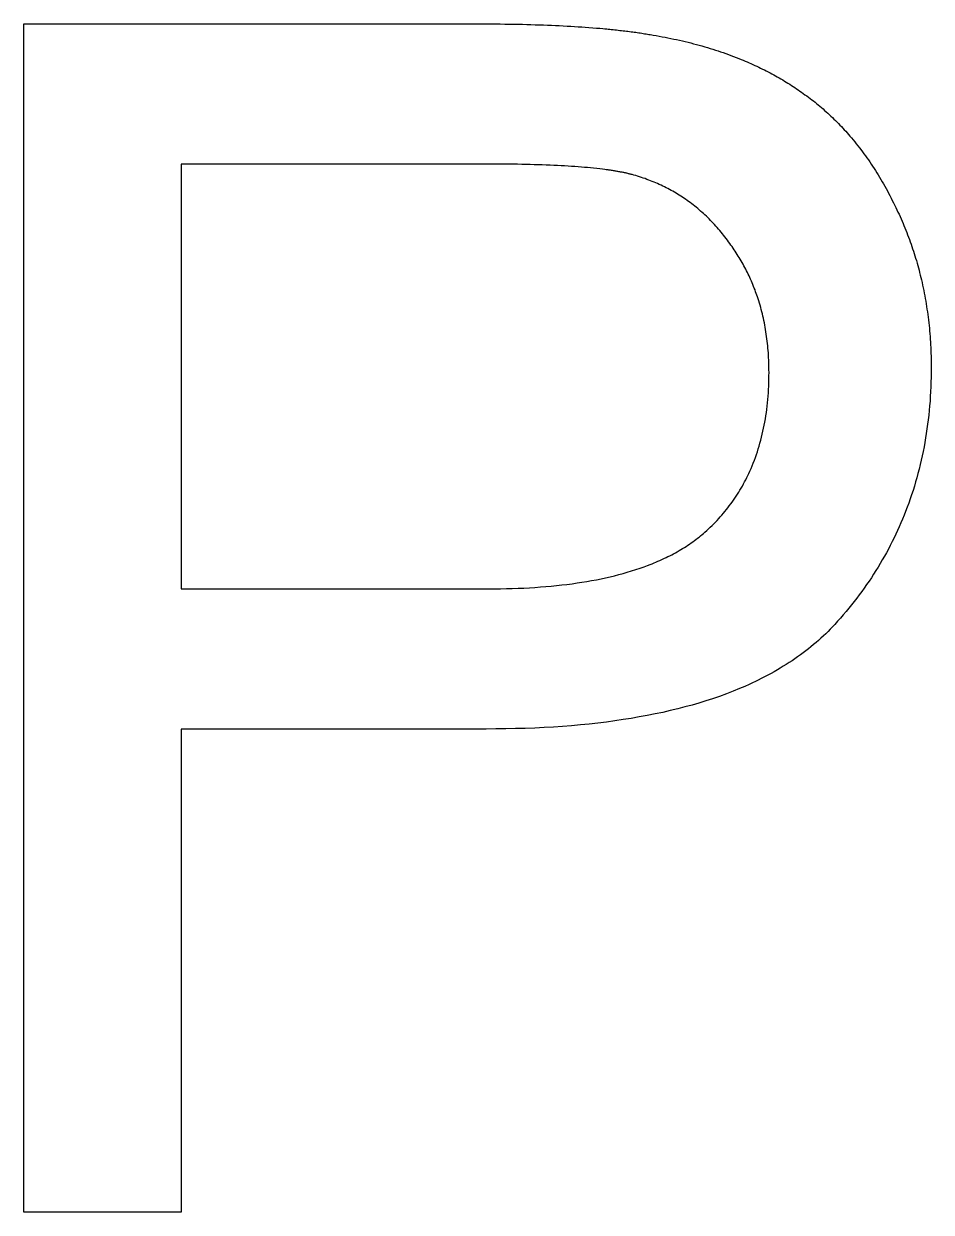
# Model space of a CAD drawing. Extents: x -115 to 95, y -60 to 60.
# Drawn here: x -83.631 to -81.341, y -1.5 to 1.5 of the extents above; entities that cross this region are included whole.
import ezdxf

# ---------------------------------------------------------------- set-up
doc = ezdxf.new("R2010")
doc.units = 0
doc.layers.add('ENGRAVE', color=5, linetype='Continuous')

msp = doc.modelspace()

# ---------------------------------------------------------------- linework, layer by layer
at = {"layer": 'ENGRAVE', "color": 5}
for points in [[(-83.6306, -1.5), (-83.6306, 1.5)], [(-83.6306, 1.5), (-82.499, 1.5)], [(-82.499, 1.5), (-82.487, 1.5), (-82.475, 1.4999), (-82.4631, 1.4999), (-82.4513, 1.4998), (-82.4396, 1.4997), (-82.4281, 1.4996), (-82.4167, 1.4994), (-82.4055, 1.4992), (-82.3943, 1.499), (-82.3833, 1.4988), (-82.3723, 1.4986), (-82.3615, 1.4983), (-82.3508, 1.498), (-82.3402, 1.4977), (-82.3298, 1.4973), (-82.3194, 1.497), (-82.3092, 1.4966), (-82.2991, 1.4962), (-82.2891, 1.4957), (-82.2792, 1.4953), (-82.2694, 1.4948), (-82.2597, 1.4943), (-82.2502, 1.4937), (-82.2409, 1.4932), (-82.2318, 1.4926), (-82.2227, 1.492), (-82.2137, 1.4914), (-82.2044, 1.4907), (-82.1949, 1.49), (-82.1857, 1.4892), (-82.1771, 1.4885), (-82.1698, 1.4879), (-82.1641, 1.4873), (-82.1596, 1.4869), (-82.1557, 1.4865), (-82.152, 1.4862), (-82.148, 1.4858), (-82.1437, 1.4853), (-82.1392, 1.4849), (-82.1348, 1.4844), (-82.1305, 1.4839), (-82.1263, 1.4834), (-82.1222, 1.483), (-82.1181, 1.4825), (-82.114, 1.482), (-82.11, 1.4815), (-82.1059, 1.481), (-82.1019, 1.4805), (-82.098, 1.48), (-82.094, 1.4794), (-82.0901, 1.4789), (-82.0863, 1.4784), (-82.0825, 1.4778), (-82.0787, 1.4773), (-82.0749, 1.4767), (-82.0712, 1.4761), (-82.0675, 1.4756), (-82.0639, 1.475), (-82.0602, 1.4744), (-82.0566, 1.4738), (-82.0531, 1.4732), (-82.0496, 1.4726), (-82.0461, 1.472), (-82.0426, 1.4714)], [(-82.0426, 1.4714), (-82.0351, 1.47), (-82.0275, 1.4687), (-82.02, 1.4673), (-82.0125, 1.466), (-82.0051, 1.4645), (-81.9977, 1.463), (-81.9903, 1.4615), (-81.9831, 1.4599), (-81.9758, 1.4583), (-81.9686, 1.4566), (-81.9614, 1.455), (-81.9543, 1.4532), (-81.9472, 1.4515), (-81.9402, 1.4496), (-81.9332, 1.4478), (-81.9262, 1.4459), (-81.9193, 1.444), (-81.9124, 1.442), (-81.9056, 1.44), (-81.8988, 1.4379), (-81.892, 1.4358), (-81.8853, 1.4337), (-81.8787, 1.4315), (-81.8721, 1.4293), (-81.8655, 1.4271), (-81.8591, 1.4248), (-81.8526, 1.4225), (-81.846, 1.4201), (-81.8394, 1.4176), (-81.8329, 1.4151), (-81.8266, 1.4126), (-81.8207, 1.4102), (-81.8152, 1.408), (-81.8102, 1.4058), (-81.8053, 1.4038), (-81.8005, 1.4017), (-81.7957, 1.3995), (-81.7907, 1.3973), (-81.7858, 1.395), (-81.7808, 1.3927), (-81.776, 1.3904), (-81.7712, 1.3881), (-81.7664, 1.3857), (-81.7616, 1.3834), (-81.7569, 1.381), (-81.7522, 1.3785), (-81.7475, 1.3761), (-81.7428, 1.3736), (-81.7382, 1.371), (-81.7336, 1.3685), (-81.7291, 1.3659), (-81.7245, 1.3633), (-81.72, 1.3607), (-81.7155, 1.3581), (-81.7111, 1.3554), (-81.7066, 1.3527), (-81.7022, 1.35), (-81.6979, 1.3472), (-81.6935, 1.3445), (-81.6892, 1.3416), (-81.6849, 1.3388), (-81.6807, 1.3359), (-81.6765, 1.333), (-81.6722, 1.3301)], [(-81.6722, 1.3301), (-81.6679, 1.3271), (-81.6636, 1.3241), (-81.6593, 1.321), (-81.655, 1.3179), (-81.6508, 1.3148), (-81.6465, 1.3116), (-81.6423, 1.3084), (-81.6382, 1.3051), (-81.634, 1.3018), (-81.6299, 1.2985), (-81.6258, 1.2952), (-81.6218, 1.2918), (-81.6177, 1.2883), (-81.6137, 1.2849), (-81.6097, 1.2814), (-81.6057, 1.2778), (-81.6018, 1.2742), (-81.5979, 1.2706), (-81.594, 1.267), (-81.5901, 1.2633), (-81.5863, 1.2596), (-81.5825, 1.2559), (-81.5787, 1.2521), (-81.5749, 1.2482), (-81.5712, 1.2443), (-81.5674, 1.2404), (-81.5637, 1.2365), (-81.5601, 1.2326), (-81.5566, 1.2287), (-81.553, 1.2247), (-81.5494, 1.2206), (-81.5457, 1.2163), (-81.5418, 1.2118), (-81.5378, 1.207), (-81.5338, 1.2021), (-81.5298, 1.1971), (-81.5258, 1.1921), (-81.5219, 1.1872), (-81.5181, 1.1822), (-81.5143, 1.1771), (-81.5106, 1.172), (-81.5068, 1.1669), (-81.5031, 1.1617), (-81.4994, 1.1564), (-81.4958, 1.1511), (-81.4922, 1.1458), (-81.4886, 1.1404), (-81.485, 1.1349), (-81.4815, 1.1295), (-81.4781, 1.1239), (-81.4746, 1.1184), (-81.4712, 1.1127), (-81.4678, 1.1071), (-81.4645, 1.1013), (-81.4612, 1.0956), (-81.4579, 1.0898), (-81.4546, 1.0839), (-81.4514, 1.078), (-81.4482, 1.0721), (-81.4451, 1.0661), (-81.442, 1.06), (-81.4389, 1.0539), (-81.4359, 1.0478), (-81.4328, 1.0416)], [(-82.4662, 1.146), (-83.2336, 1.146)], [(-83.2336, 1.146), (-83.2336, 0.0737)], [(-82.0958, 1.1194), (-82.0976, 1.1198), (-82.0994, 1.1203), (-82.1012, 1.1207), (-82.103, 1.1212), (-82.1048, 1.1216), (-82.1067, 1.1221), (-82.1086, 1.1225), (-82.1106, 1.1229), (-82.1125, 1.1234), (-82.1145, 1.1238), (-82.1165, 1.1242), (-82.1185, 1.1246), (-82.1206, 1.125), (-82.1227, 1.1254), (-82.1248, 1.1258), (-82.1269, 1.1262), (-82.1291, 1.1266), (-82.1313, 1.127), (-82.1335, 1.1274), (-82.1357, 1.1278), (-82.1379, 1.1282), (-82.1402, 1.1285), (-82.1425, 1.1289), (-82.1449, 1.1293), (-82.1475, 1.1297), (-82.1501, 1.1301), (-82.1525, 1.1304), (-82.1545, 1.1307), (-82.1563, 1.131), (-82.1582, 1.1313), (-82.1607, 1.1316), (-82.1646, 1.1321), (-82.1701, 1.1328), (-82.177, 1.1336), (-82.1846, 1.1345), (-82.1926, 1.1353), (-82.2003, 1.1361), (-82.208, 1.1369), (-82.2156, 1.1375), (-82.2234, 1.1382), (-82.2314, 1.1388), (-82.2397, 1.1394), (-82.2482, 1.14), (-82.2569, 1.1405), (-82.2658, 1.1411), (-82.2748, 1.1416), (-82.2839, 1.1421), (-82.2932, 1.1425), (-82.3027, 1.1429), (-82.3124, 1.1433), (-82.3223, 1.1437), (-82.3323, 1.144), (-82.3425, 1.1443), (-82.3529, 1.1446), (-82.3635, 1.1449), (-82.3742, 1.1451), (-82.3851, 1.1453), (-82.3961, 1.1455), (-82.4074, 1.1456), (-82.4188, 1.1458), (-82.4305, 1.1458), (-82.4423, 1.1459), (-82.4542, 1.1459), (-82.4662, 1.146)], [(-81.8462, 0.9413), (-81.8492, 0.9455), (-81.8522, 0.9497), (-81.8552, 0.9539), (-81.8583, 0.958), (-81.8614, 0.9621), (-81.8646, 0.9661), (-81.8677, 0.9701), (-81.8709, 0.974), (-81.8742, 0.9778), (-81.8774, 0.9817), (-81.8807, 0.9855), (-81.884, 0.9892), (-81.8874, 0.9929), (-81.8908, 0.9965), (-81.8942, 1.0001), (-81.8976, 1.0037), (-81.9011, 1.0072), (-81.9046, 1.0106), (-81.9082, 1.0141), (-81.9117, 1.0174), (-81.9153, 1.0207), (-81.919, 1.024), (-81.9226, 1.0273), (-81.9263, 1.0304), (-81.93, 1.0336), (-81.9338, 1.0367), (-81.9375, 1.0397), (-81.9414, 1.0427), (-81.9452, 1.0457), (-81.9491, 1.0486), (-81.953, 1.0515), (-81.9569, 1.0543), (-81.9608, 1.057), (-81.9647, 1.0597), (-81.9687, 1.0623), (-81.9726, 1.0649), (-81.9766, 1.0674), (-81.9807, 1.0699), (-81.9847, 1.0724), (-81.9888, 1.0748), (-81.993, 1.0771), (-81.9971, 1.0795), (-82.0013, 1.0817), (-82.0055, 1.084), (-82.0097, 1.0862), (-82.014, 1.0883), (-82.0183, 1.0904), (-82.0226, 1.0925), (-82.027, 1.0945), (-82.0314, 1.0964), (-82.0358, 1.0984), (-82.0402, 1.1002), (-82.0447, 1.1021), (-82.0492, 1.1039), (-82.0537, 1.1056), (-82.0583, 1.1073), (-82.0629, 1.109), (-82.0675, 1.1106), (-82.0721, 1.1122), (-82.0768, 1.1137), (-82.0816, 1.1152), (-82.0863, 1.1166), (-82.0911, 1.118), (-82.0958, 1.1194)], [(-81.4328, 1.0416), (-81.4301, 1.036), (-81.4274, 1.0303), (-81.4247, 1.0247), (-81.422, 1.019), (-81.4194, 1.0133), (-81.4169, 1.0076), (-81.4144, 1.0019), (-81.4119, 0.9962), (-81.4095, 0.9904), (-81.4072, 0.9846), (-81.4048, 0.9789), (-81.4025, 0.9731), (-81.4003, 0.9672), (-81.3981, 0.9614), (-81.3959, 0.9555), (-81.3938, 0.9497), (-81.3917, 0.9438), (-81.3896, 0.9379), (-81.3876, 0.9319), (-81.3857, 0.926), (-81.3838, 0.9201), (-81.3819, 0.9141), (-81.38, 0.9081), (-81.3782, 0.9021), (-81.3765, 0.896), (-81.3748, 0.89), (-81.3731, 0.8839), (-81.3715, 0.8779), (-81.3699, 0.8719), (-81.3684, 0.8658), (-81.3669, 0.8597), (-81.3654, 0.8534), (-81.3639, 0.847), (-81.3625, 0.8403), (-81.361, 0.8336), (-81.3596, 0.8269), (-81.3583, 0.8202), (-81.357, 0.8134), (-81.3558, 0.8067), (-81.3546, 0.8), (-81.3535, 0.7933), (-81.3524, 0.7865), (-81.3514, 0.7797), (-81.3504, 0.7728), (-81.3494, 0.766), (-81.3485, 0.7591), (-81.3477, 0.7523), (-81.3469, 0.7454), (-81.3461, 0.7384), (-81.3454, 0.7315), (-81.3448, 0.7245), (-81.3442, 0.7176), (-81.3436, 0.7106), (-81.3431, 0.7035), (-81.3427, 0.6965), (-81.3423, 0.6895), (-81.3419, 0.6824), (-81.3416, 0.6753), (-81.3413, 0.6682), (-81.3411, 0.661), (-81.341, 0.6539), (-81.3409, 0.6467), (-81.3408, 0.6395), (-81.3407, 0.6323)], [(-81.75, 0.6201), (-81.7501, 0.6263), (-81.7501, 0.6325), (-81.7503, 0.6388), (-81.7504, 0.645), (-81.7507, 0.6511), (-81.751, 0.6572), (-81.7513, 0.6633), (-81.7517, 0.6694), (-81.7522, 0.6754), (-81.7527, 0.6814), (-81.7532, 0.6873), (-81.7539, 0.6933), (-81.7545, 0.6992), (-81.7553, 0.705), (-81.756, 0.7109), (-81.7569, 0.7167), (-81.7577, 0.7225), (-81.7587, 0.7282), (-81.7597, 0.7339), (-81.7607, 0.7396), (-81.7618, 0.7453), (-81.763, 0.7509), (-81.7642, 0.7565), (-81.7654, 0.762), (-81.7667, 0.7676), (-81.7681, 0.773), (-81.7695, 0.7785), (-81.771, 0.784), (-81.7726, 0.7895), (-81.7742, 0.795), (-81.7758, 0.8003), (-81.7775, 0.8054), (-81.779, 0.8103), (-81.7806, 0.8149), (-81.7822, 0.8193), (-81.7838, 0.8237), (-81.7854, 0.8282), (-81.7871, 0.8327), (-81.7889, 0.8372), (-81.7907, 0.8417), (-81.7926, 0.8461), (-81.7945, 0.8505), (-81.7964, 0.8549), (-81.7983, 0.8592), (-81.8003, 0.8635), (-81.8024, 0.8678), (-81.8045, 0.8721), (-81.8066, 0.8764), (-81.8088, 0.8806), (-81.811, 0.8848), (-81.8132, 0.889), (-81.8155, 0.8932), (-81.8178, 0.8973), (-81.8202, 0.9014), (-81.8226, 0.9055), (-81.8251, 0.9096), (-81.8276, 0.9137), (-81.8301, 0.9177), (-81.8327, 0.9217), (-81.8353, 0.9257), (-81.838, 0.9296), (-81.8407, 0.9335), (-81.8434, 0.9374), (-81.8462, 0.9413)], [(-81.3407, 0.6323), (-81.3409, 0.6201), (-81.3411, 0.6079), (-81.3413, 0.5957), (-81.3417, 0.5836), (-81.3423, 0.5715), (-81.343, 0.5595), (-81.3438, 0.5476), (-81.3448, 0.5358), (-81.3458, 0.524), (-81.347, 0.5122), (-81.3484, 0.5005), (-81.3498, 0.4889), (-81.3514, 0.4774), (-81.3531, 0.4659), (-81.3549, 0.4544), (-81.3569, 0.4431), (-81.3589, 0.4317), (-81.3611, 0.4205), (-81.3635, 0.4093), (-81.3659, 0.3982), (-81.3685, 0.3871), (-81.3712, 0.376), (-81.3741, 0.3651), (-81.377, 0.3542), (-81.3801, 0.3434), (-81.3833, 0.3327), (-81.3866, 0.3219), (-81.3901, 0.3112), (-81.3938, 0.3006), (-81.3975, 0.2899), (-81.4014, 0.2795), (-81.4053, 0.2692), (-81.4092, 0.2593), (-81.4132, 0.2496), (-81.4172, 0.24), (-81.4214, 0.2305), (-81.4257, 0.221), (-81.4301, 0.2116), (-81.4346, 0.2021), (-81.4393, 0.1927), (-81.444, 0.1833), (-81.4489, 0.1741), (-81.4539, 0.1649), (-81.4589, 0.1557), (-81.4641, 0.1466), (-81.4695, 0.1375), (-81.4749, 0.1285), (-81.4804, 0.1196), (-81.4861, 0.1107), (-81.4918, 0.1018), (-81.4977, 0.093), (-81.5037, 0.0843), (-81.5098, 0.0756), (-81.516, 0.067), (-81.5223, 0.0584), (-81.5288, 0.0499), (-81.5353, 0.0414), (-81.5419, 0.033), (-81.5487, 0.0246), (-81.5556, 0.0163), (-81.5626, 0.0081), (-81.5698, -0.0001), (-81.577, -0.0082), (-81.5842, -0.0164)], [(-81.9117, 0.2169), (-81.9072, 0.221), (-81.9027, 0.2252), (-81.8982, 0.2293), (-81.8938, 0.2335), (-81.8895, 0.2378), (-81.8853, 0.2421), (-81.8811, 0.2465), (-81.8771, 0.2509), (-81.873, 0.2554), (-81.8691, 0.2599), (-81.8652, 0.2645), (-81.8613, 0.2691), (-81.8575, 0.2737), (-81.8538, 0.2784), (-81.8502, 0.2831), (-81.8466, 0.2879), (-81.8431, 0.2928), (-81.8397, 0.2977), (-81.8363, 0.3026), (-81.833, 0.3076), (-81.8297, 0.3126), (-81.8265, 0.3176), (-81.8234, 0.3228), (-81.8203, 0.328), (-81.8173, 0.3332), (-81.8144, 0.3385), (-81.8115, 0.3438), (-81.8088, 0.3491), (-81.8061, 0.3543), (-81.8035, 0.3596), (-81.8009, 0.3651), (-81.7982, 0.371), (-81.7954, 0.3774), (-81.7925, 0.3842), (-81.7897, 0.3912), (-81.7869, 0.3983), (-81.7843, 0.4054), (-81.7818, 0.4125), (-81.7794, 0.4196), (-81.7771, 0.4267), (-81.7749, 0.434), (-81.7728, 0.4413), (-81.7708, 0.4487), (-81.7688, 0.4562), (-81.767, 0.4638), (-81.7653, 0.4714), (-81.7636, 0.4791), (-81.7621, 0.4868), (-81.7606, 0.4946), (-81.7592, 0.5025), (-81.758, 0.5105), (-81.7568, 0.5185), (-81.7557, 0.5266), (-81.7547, 0.5347), (-81.7538, 0.543), (-81.753, 0.5513), (-81.7523, 0.5596), (-81.7517, 0.568), (-81.7512, 0.5765), (-81.7508, 0.5851), (-81.7505, 0.5938), (-81.7503, 0.6025), (-81.7501, 0.6113), (-81.75, 0.6201)], [(-82.4581, 0.0737), (-82.4429, 0.0738), (-82.4277, 0.074), (-82.4127, 0.0742), (-82.3979, 0.0746), (-82.3833, 0.0751), (-82.3688, 0.0757), (-82.3546, 0.0765), (-82.3406, 0.0773), (-82.3267, 0.0783), (-82.313, 0.0794), (-82.2995, 0.0806), (-82.2861, 0.0819), (-82.273, 0.0834), (-82.26, 0.0849), (-82.2472, 0.0866), (-82.2345, 0.0884), (-82.2221, 0.0902), (-82.2098, 0.0922), (-82.1977, 0.0944), (-82.1858, 0.0966), (-82.174, 0.099), (-82.1624, 0.1015), (-82.151, 0.1041), (-82.1399, 0.1067), (-82.1291, 0.1095), (-82.1184, 0.1123), (-82.1077, 0.1154), (-82.0969, 0.1187), (-82.0859, 0.1222), (-82.0752, 0.1258), (-82.0653, 0.1293), (-82.0568, 0.1324), (-82.05, 0.135), (-82.0446, 0.1371), (-82.04, 0.139), (-82.0355, 0.141), (-82.0306, 0.1431), (-82.0255, 0.1453), (-82.0203, 0.1477), (-82.0151, 0.1501), (-82.01, 0.1525), (-82.0051, 0.1549), (-82.0003, 0.1573), (-81.9956, 0.1598), (-81.9909, 0.1623), (-81.9862, 0.1648), (-81.9816, 0.1674), (-81.977, 0.17), (-81.9725, 0.1727), (-81.968, 0.1754), (-81.9636, 0.1781), (-81.9593, 0.1809), (-81.955, 0.1837), (-81.9508, 0.1865), (-81.9466, 0.1894), (-81.9425, 0.1923), (-81.9385, 0.1953), (-81.9345, 0.1982), (-81.9305, 0.2013), (-81.9266, 0.2043), (-81.9228, 0.2074), (-81.9191, 0.2106), (-81.9154, 0.2137), (-81.9117, 0.2169)], [(-83.2336, 0.0737), (-82.4581, 0.0737)], [(-81.5842, -0.0164), (-81.5899, -0.0222), (-81.5955, -0.0281), (-81.6012, -0.0339), (-81.607, -0.0396), (-81.6129, -0.0453), (-81.619, -0.0509), (-81.6251, -0.0564), (-81.6314, -0.0618), (-81.6377, -0.0672), (-81.6442, -0.0725), (-81.6507, -0.0778), (-81.6573, -0.083), (-81.6641, -0.0881), (-81.6709, -0.0931), (-81.6778, -0.0981), (-81.6849, -0.103), (-81.692, -0.1079), (-81.6993, -0.1127), (-81.7066, -0.1174), (-81.714, -0.122), (-81.7215, -0.1265), (-81.729, -0.131), (-81.7368, -0.1355), (-81.7448, -0.1399), (-81.753, -0.1443), (-81.7613, -0.1487), (-81.7695, -0.1528), (-81.7771, -0.1567), (-81.7843, -0.1603), (-81.7917, -0.1639), (-81.8003, -0.1678), (-81.8111, -0.1725), (-81.8246, -0.1782), (-81.8404, -0.1846), (-81.8576, -0.1912), (-81.8752, -0.1978), (-81.8925, -0.2038), (-81.9096, -0.2094), (-81.9268, -0.2147), (-81.9442, -0.2197), (-81.9622, -0.2246), (-81.9805, -0.2293), (-81.9993, -0.2339), (-82.0184, -0.2382), (-82.0377, -0.2423), (-82.0573, -0.2462), (-82.0773, -0.2499), (-82.0975, -0.2534), (-82.118, -0.2566), (-82.1389, -0.2597), (-82.1601, -0.2626), (-82.1816, -0.2652), (-82.2035, -0.2676), (-82.2256, -0.2698), (-82.2481, -0.2718), (-82.2708, -0.2736), (-82.2938, -0.2752), (-82.3172, -0.2766), (-82.3409, -0.2778), (-82.365, -0.2787), (-82.3894, -0.2793), (-82.4142, -0.2798), (-82.4391, -0.2801), (-82.4642, -0.2804)], [(-82.4642, -0.2804), (-83.2336, -0.2804)], [(-83.2336, -0.2804), (-83.2336, -1.5)], [(-83.2336, -1.5), (-83.6306, -1.5)]]:
    msp.add_lwpolyline(points, dxfattribs=at)

doc.saveas('drawing.dxf')
